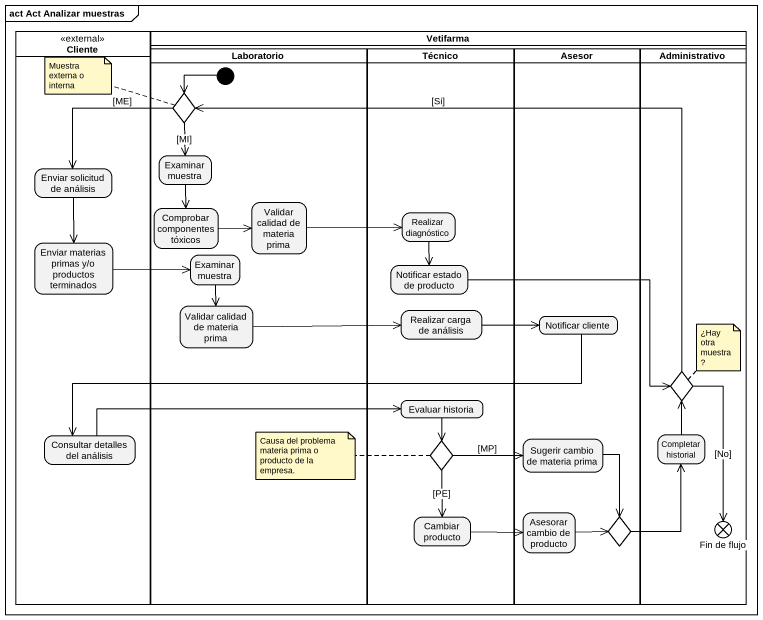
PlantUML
@startuml
mainframe act Act Analizar muestras
hide empty description
state Cliente <<external>> {
  state "Enviar solicitud de análisis" as Enviar_solicitud_de_análisis
  state "Enviar materias primas y/o productos terminados" as Enviar_materias_primas_y_o
  state "Consultar detalles del análisis" as Consultar_detalles_del
}
state Laboratorio <<partition>> {
  state choice1 <<choice>>
  state "Examinar muestra" as Examinar_muestra
  state "Validar calidad de materia prima" as Validar_calidad_de_materia
  state "Comprobar componentes tóxicos" as Comprobar_componentes
  state "Examinar muestra" as Examinar_muestra_2
  state "Validar calidad de materia prima" as Validar_calidad_de_materia_2
  [*] --> choice1
}
state Vetifarma <<partition>>
state Técnico <<partition>> {
  state "Realizar diagnóstico" as Realizar_diagnóstico
  state "Notificar estado de producto" as Notificar_estado_de_producto
  state "Realizar carga de análisis" as Realizar_carga_de_análisis
  state "Evaluar historia" as Evaluar_historia
  state choice3 <<choice>>
  state "Cambiar producto" as Cambiar_producto
}
state Asesor <<partition>> {
  state "Notificar cliente" as Notificar_cliente
  state "Sugerir cambio de materia prima" as Sugerir_cambio_de_materia
  state "Asesorar cambio de producto" as Asesorar_cambio_de_producto
  state choice4 <<choice>>
}
state Administrativo <<partition>> {
  state choice2 <<choice>>
  state "Completar historial" as Completar_historial
  state "Fin de flujo" as Fin_de_flujo <<end>>
}
choice1 --> Examinar_muestra : [MI]
choice1 --> Enviar_solicitud_de_análisis : [ME]
Examinar_muestra --> Comprobar_componentes
Enviar_solicitud_de_análisis --> Enviar_materias_primas_y_o
Validar_calidad_de_materia -right-> Realizar_diagnóstico
Enviar_materias_primas_y_o -right-> Examinar_muestra_2
Comprobar_componentes -right-> Validar_calidad_de_materia
Realizar_diagnóstico --> Notificar_estado_de_producto
Examinar_muestra_2 --> Validar_calidad_de_materia_2
Notificar_estado_de_producto -right-> choice2
Validar_calidad_de_materia_2 -right-> Realizar_carga_de_análisis
Realizar_carga_de_análisis -right-> Notificar_cliente
Notificar_cliente -left-> Consultar_detalles_del
Evaluar_historia --> choice3
choice2 -left-> choice1 : [Si]
choice2 --> Fin_de_flujo : [No]
Consultar_detalles_del -right-> Evaluar_historia
Sugerir_cambio_de_materia --> choice4
Completar_historial -up-> choice2
choice3 -right-> Sugerir_cambio_de_materia : [MP]
choice3 --> Cambiar_producto : [PE]
Cambiar_producto -right-> Asesorar_cambio_de_producto
Asesorar_cambio_de_producto -right-> choice4
choice4 -up-> Completar_historial
note left of choice1 : Muestra externa o interna
note top of choice2 : ¿Hay otra muestra?
note left of choice3 : Causa del problema materia prima o producto de la empresa.
@enduml
